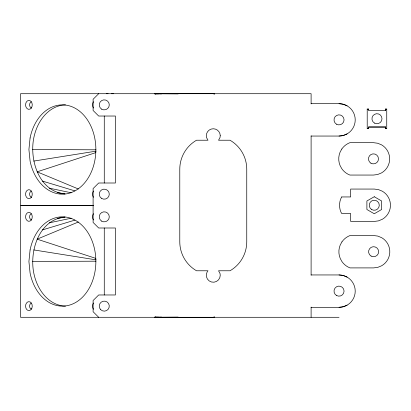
<?xml version="1.0" encoding="UTF-8"?>
<svg xmlns="http://www.w3.org/2000/svg" width="411" height="411" viewBox="0 0 411 411"><rect width="100%" height="100%" fill="white"/><g stroke="black" fill="none" stroke-linecap="round" stroke-linejoin="round"><path stroke-width="0.62" d="M368.605 128.633L368.605 126.799L385.379 126.799L385.348 128.299L386.741 128.299M64.866 193.946C39.004 191.485 29.32 160.043 33.779 137.962A44.65 33.461 90 0 1 65.483 104.877M65.483 306.123A44.65 33.461 -90 0 1 33.779 273.038C29.32 250.957 39.004 219.515 64.866 217.054M385.379 126.799L385.348 128.633M98.681 93.708L93.102 99.287L93.102 110.451L98.681 116.03L115.424 116.03L115.424 183.003L98.681 183.003L93.102 188.582L93.102 222.418L98.681 227.997L115.424 227.997L115.424 294.97L98.681 294.97L93.102 300.549L93.102 311.713L98.681 317.292M31.231 101.712C28.996 103.156 28.996 106.583 31.231 108.026M31.231 191.007C28.996 192.451 28.996 195.877 31.231 197.321M31.231 213.679C28.996 215.123 28.996 218.549 31.231 219.993M31.231 302.974C28.996 304.417 28.996 307.844 31.231 309.288M78.352 222.022L37.124 239.161L95.794 258.38M347.125 133.883L343.226 135.502L339.034 136.051L311.106 136.051M347.125 305.147L343.226 306.765L339.034 307.315L311.106 307.315M95.794 152.62L37.124 171.839L78.352 188.973M42.441 229.913L74.884 220.121M214.496 317.009L213.268 317.343L154.495 317.292L155.743 317.045M214.501 317.02L213.268 317.292M49.371 222.819L71.206 218.22M33.779 161.071L96.082 151.15M57.442 218.359L65.036 217.203M178.133 317.087L154.495 317.292L155.759 317.112M161.523 317.092L154.495 317.292L156.411 317.107M154.495 317.292L158.327 317.071M32.613 261.483L95.948 261.19M106.305 93.708L108.072 93.708M111.617 93.708L113.385 93.708M155.743 93.955L154.495 93.708L213.268 93.657L214.501 93.98M311.106 103.68L339.034 103.68L343.226 104.235L347.125 105.848M367.208 109.162L368.605 109.162M386.741 109.162L385.348 109.162L385.379 110.657L368.605 110.657L368.605 108.823M368.605 127.24L385.348 127.24M367.208 128.299L368.605 128.299M93.4 205.325L20.55 205.325L20.55 93.708L311.106 93.708L311.106 103.911M93.4 205.675L20.55 205.675L20.55 317.292L339.034 317.292M311.106 274.949L339.034 274.949L343.226 275.498L347.125 277.117M32.613 149.517L95.948 149.81M155.759 93.888L154.495 93.708L178.133 93.914M156.411 93.893L154.495 93.708L161.523 93.908M154.495 93.708L158.327 93.929M57.442 192.641L65.036 193.792M33.779 249.929L96.082 259.85M49.371 188.181L71.206 192.78M214.496 93.991L213.268 93.708M42.441 181.087L74.884 190.879M385.379 110.657L385.348 108.823M386.741 108.823L386.741 128.633M367.208 108.823L367.208 128.633M311.106 135.82L311.106 275.175M311.106 307.089L311.106 317.292M104.266 116.03L104.266 183.003M104.266 227.997L104.266 294.97M93.533 219.993A4.464 3.345 -90 0 1 93.533 213.679M93.533 309.288A4.464 3.345 -90 0 1 93.533 302.974M93.533 197.321A4.464 3.345 -90 0 1 93.533 191.007M93.533 108.026A4.464 3.345 -90 0 1 93.533 101.712M339.034 274.949A16.183 16.183 0 0 1 355.222 291.132A16.183 16.183 0 0 1 339.034 307.315M339.034 103.68A16.183 16.183 0 0 1 355.222 119.868A16.183 16.183 0 0 1 339.034 136.051M30.085 137.962L28.914 149.517L30.085 161.071A44.65 33.461 -90 0 0 81.599 186.091A44.65 33.461 -90 0 0 81.599 112.943A44.65 33.461 -90 0 0 30.085 137.962M30.085 249.929L28.914 261.483L30.085 273.038A44.65 33.461 90 0 0 81.599 298.057A44.65 33.461 90 0 0 81.599 224.909A44.65 33.461 90 0 0 30.085 249.929M220.245 135.738L220.003 137.541L218.544 140.223L230.011 140.223A33.486 33.486 0 0 1 246.754 169.224L246.754 241.776A33.486 33.486 0 0 1 230.011 270.777L218.544 270.777L220.003 273.454L220.245 275.262A6.977 6.977 0 0 1 211.46 281.997A6.977 6.977 0 0 1 207.226 271.774L207.992 270.777L196.525 270.777A33.486 33.486 0 0 1 179.782 241.776L179.782 169.224A33.486 33.486 0 0 1 196.525 140.223L207.992 140.223L206.528 137.541L206.291 135.738A6.977 6.977 0 0 1 213.268 128.761A6.977 6.977 0 0 1 220.245 135.738M341.793 149.039L340.113 152.085A17.313 17.313 0 0 0 340.113 165.654L341.793 168.7A17.313 17.313 0 0 0 349.895 175.055L373.471 175.055L377.663 174.505L381.567 172.887A16.183 16.183 0 0 0 381.567 144.852L377.663 143.239L373.471 142.684L349.895 142.684A17.313 17.313 0 0 0 341.793 149.039M341.741 196.946L340.909 198.462A17.313 17.313 0 0 0 340.909 212.03L341.741 213.545L350.686 213.545L350.686 221.431L374.267 221.431L378.454 220.877L382.358 219.263A16.183 16.183 0 0 0 382.358 191.228L378.454 189.61L374.267 189.06L350.686 189.06L350.686 196.946L341.741 196.946M341.931 241.889L340.257 244.935A17.313 17.313 0 0 0 340.257 258.504L341.931 261.55A17.313 17.313 0 0 0 350.033 267.905L373.614 267.905L377.801 267.356L381.706 265.737A16.183 16.183 0 0 0 381.706 237.702L377.801 236.089L373.614 235.534L350.033 235.534A17.313 17.313 0 0 0 341.931 241.889M374.267 196.735L366.895 200.989L366.895 209.502L374.267 213.756L381.634 209.502L381.634 200.989L374.267 196.735M101.753 221.185A5.024 5.024 0 0 0 109.285 216.833A5.024 5.024 0 0 0 101.753 212.487A5.024 5.024 0 0 0 101.753 221.185M100.71 309.683A5.024 5.024 0 0 0 109.115 307.428A5.024 5.024 0 0 0 102.966 301.278A5.024 5.024 0 0 0 100.71 309.683M31.282 219.993A4.464 3.345 -90 0 0 29.782 212.523A4.464 3.345 -90 0 0 25.682 217.989A4.464 3.345 -90 0 0 31.282 219.993M31.811 308.363A4.464 3.345 -90 0 0 28.914 301.664A4.464 3.345 -90 0 0 26.016 308.363A4.464 3.345 -90 0 0 31.811 308.363M101.753 198.513A5.024 5.024 0 0 0 109.285 194.162A5.024 5.024 0 0 0 101.753 189.815A5.024 5.024 0 0 0 101.753 198.513M101.753 109.218A5.024 5.024 0 0 0 109.285 104.867A5.024 5.024 0 0 0 101.753 100.52A5.024 5.024 0 0 0 101.753 109.218M31.282 197.321A4.464 3.345 -90 0 0 29.782 189.851A4.464 3.345 -90 0 0 25.682 195.317A4.464 3.345 -90 0 0 31.282 197.321M31.282 108.026A4.464 3.345 -90 0 0 29.782 100.556A4.464 3.345 -90 0 0 25.682 106.023A4.464 3.345 -90 0 0 31.282 108.026M336.522 124.214A5.024 5.024 0 0 0 344.058 119.868A5.024 5.024 0 0 0 336.522 115.517A5.024 5.024 0 0 0 336.522 124.214M336.522 295.483A5.024 5.024 0 0 0 344.058 291.132A5.024 5.024 0 0 0 336.522 286.78A5.024 5.024 0 0 0 336.522 295.483M370.963 163.218A5.024 5.024 0 0 0 378.495 158.872A5.024 5.024 0 0 0 370.963 154.521A5.024 5.024 0 0 0 370.963 163.218M371.102 256.068A5.024 5.024 0 0 0 378.634 251.722A5.024 5.024 0 0 0 371.102 247.371A5.024 5.024 0 0 0 371.102 256.068M371.755 209.595A5.024 5.024 0 0 0 379.286 205.243A5.024 5.024 0 0 0 371.755 200.897A5.024 5.024 0 0 0 371.755 209.595M374.462 123.079A5.024 5.024 0 0 0 381.999 118.728A5.024 5.024 0 0 0 374.462 114.376A5.024 5.024 0 0 0 374.462 123.079"/></g></svg>
